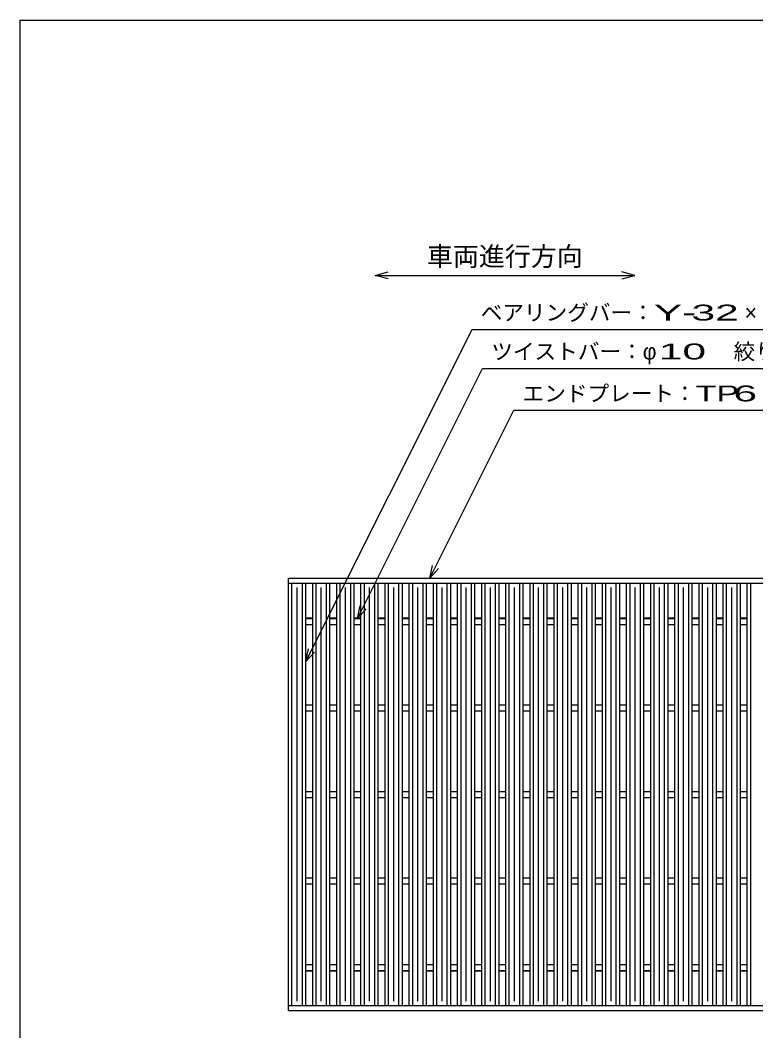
# Model space of a CAD drawing. Units: millimetres, scale not verified. Extents: x -1820 to 1736, y -1282 to 1048.
# Drawn here: x -1724 to -874, y -120 to 1048 of the extents above; entities that cross this region are included whole.
import ezdxf
from ezdxf.enums import TextEntityAlignment as Align

# ---------------------------------------------------------------- set-up
doc = ezdxf.new("R2010")
doc.units = ezdxf.units.MM
doc.header["$LTSCALE"] = 10
for name, color, linetype, lineweight in [('CADPAC_LAYER_0000', 150, 'Continuous', 25), ('CADPAC_LAYER_0016', 3, 'Continuous', 25), ('CADPAC_LAYER_0022', 2, 'Continuous', 25)]:
    doc.layers.add(name, color=color, linetype=linetype, lineweight=lineweight)
doc.styles.add('ベクトル', font='')
doc.styles.get('ベクトル').set_extended_font_data('ベクトル')

msp = doc.modelspace()

# ---------------------------------------------------------------- linework, layer by layer
at = {"layer": 'CADPAC_LAYER_0000'}
for p, q in [((-1724, -1151.5), (-1724, 1048.5)), ((-1724, 1048.5), (1736, 1048.5))]:
    msp.add_line(p, q, dxfattribs=at)
at = {"layer": 'CADPAC_LAYER_0016'}
for p, q in [((-1414, 403.5), (-418, 403.5)), ((-1414, 397.5), (-1414, 403.5)), ((-1414, 397.5), (-418, 397.5)), ((-1414, -90.5), (-1414, 397.5)), ((-1414, 397.5), (-1394, 397.5)), ((-1410, -90.5), (-1410, 397.5)), ((-1398, -90.5), (-1398, 397.5)), ((-1394, -90.5), (-1394, 397.5)), ((-1386.1, -90.5), (-1386.1, 397.5)), ((-1386.1, 397.5), (-1366.1, 397.5)), ((-1382.1, -90.5), (-1382.1, 397.5)), ((-1370.1, -90.5), (-1370.1, 397.5)), ((-1366.1, -90.5), (-1366.1, 397.5)), ((-1358.2, -90.5), (-1358.2, 397.5)), ((-1358.2, 397.5), (-1338.2, 397.5)), ((-1354.2, -90.5), (-1354.2, 397.5)), ((-1342.2, -90.5), (-1342.2, 397.5)), ((-1338.2, -90.5), (-1338.2, 397.5)), ((-1330.3, -90.5), (-1330.3, 397.5)), ((-1330.3, 397.5), (-1310.3, 397.5)), ((-1326.3, -90.5), (-1326.3, 397.5)), ((-1314.3, -90.5), (-1314.3, 397.5)), ((-1310.3, -90.5), (-1310.3, 397.5)), ((-1302.4, -90.5), (-1302.4, 397.5)), ((-1302.4, 397.5), (-1282.4, 397.5)), ((-1298.4, -90.5), (-1298.4, 397.5)), ((-1286.4, -90.5), (-1286.4, 397.5)), ((-1282.4, -90.5), (-1282.4, 397.5)), ((-1274.5, -90.5), (-1274.5, 397.5)), ((-1274.5, 397.5), (-1254.5, 397.5)), ((-1270.5, -90.5), (-1270.5, 397.5)), ((-1258.5, -90.5), (-1258.5, 397.5)), ((-1254.5, -90.5), (-1254.5, 397.5)), ((-1246.6, -90.5), (-1246.6, 397.5)), ((-1246.6, 397.5), (-1226.6, 397.5)), ((-1242.6, -90.5), (-1242.6, 397.5)), ((-1230.6, -90.5), (-1230.6, 397.5)), ((-1226.6, -90.5), (-1226.6, 397.5)), ((-1218.7, -90.5), (-1218.7, 397.5)), ((-1218.7, 397.5), (-1198.7, 397.5)), ((-1214.7, -90.5), (-1214.7, 397.5)), ((-1202.7, -90.5), (-1202.7, 397.5)), ((-1198.7, -90.5), (-1198.7, 397.5)), ((-1190.8, -90.5), (-1190.8, 397.5)), ((-1190.8, 397.5), (-1170.8, 397.5)), ((-1186.8, -90.5), (-1186.8, 397.5)), ((-1174.8, -90.5), (-1174.8, 397.5)), ((-1170.8, -90.5), (-1170.8, 397.5)), ((-1162.9, -90.5), (-1162.9, 397.5)), ((-1162.9, 397.5), (-1142.9, 397.5)), ((-1158.9, -90.5), (-1158.9, 397.5)), ((-1146.9, -90.5), (-1146.9, 397.5)), ((-1142.9, -90.5), (-1142.9, 397.5)), ((-1135, -90.5), (-1135, 397.5)), ((-1135, 397.5), (-1115, 397.5)), ((-1131, -90.5), (-1131, 397.5)), ((-1119, -90.5), (-1119, 397.5)), ((-1115, -90.5), (-1115, 397.5)), ((-1107.1, -90.5), (-1107.1, 397.5)), ((-1107.1, 397.5), (-1087.1, 397.5)), ((-1103.1, -90.5), (-1103.1, 397.5)), ((-1091.1, -90.5), (-1091.1, 397.5)), ((-1087.1, -90.5), (-1087.1, 397.5)), ((-1079.2, -90.5), (-1079.2, 397.5)), ((-1079.2, 397.5), (-1059.2, 397.5)), ((-1075.2, -90.5), (-1075.2, 397.5)), ((-1063.2, -90.5), (-1063.2, 397.5)), ((-1059.2, -90.5), (-1059.2, 397.5)), ((-1051.3, -90.5), (-1051.3, 397.5)), ((-1051.3, 397.5), (-1031.3, 397.5)), ((-1047.3, -90.5), (-1047.3, 397.5)), ((-1035.3, -90.5), (-1035.3, 397.5)), ((-1031.3, -90.5), (-1031.3, 397.5)), ((-1023.4, -90.5), (-1023.4, 397.5)), ((-1023.4, 397.5), (-1003.4, 397.5)), ((-1019.4, -90.5), (-1019.4, 397.5)), ((-1007.4, -90.5), (-1007.4, 397.5)), ((-1003.4, -90.5), (-1003.4, 397.5)), ((-995.5, -90.5), (-995.5, 397.5)), ((-995.5, 397.5), (-975.5, 397.5)), ((-991.5, -90.5), (-991.5, 397.5)), ((-979.5, -90.5), (-979.5, 397.5)), ((-975.5, -90.5), (-975.5, 397.5)), ((-967.6, -90.5), (-967.6, 397.5)), ((-967.6, 397.5), (-947.6, 397.5)), ((-963.6, -90.5), (-963.6, 397.5)), ((-951.6, -90.5), (-951.6, 397.5)), ((-947.6, -90.5), (-947.6, 397.5)), ((-939.7, -90.5), (-939.7, 397.5)), ((-939.7, 397.5), (-919.7, 397.5)), ((-935.7, -90.5), (-935.7, 397.5)), ((-923.7, -90.5), (-923.7, 397.5)), ((-919.7, -90.5), (-919.7, 397.5)), ((-911.8, -90.5), (-911.8, 397.5)), ((-911.8, 397.5), (-891.8, 397.5)), ((-907.8, -90.5), (-907.8, 397.5)), ((-895.8, -90.5), (-895.8, 397.5)), ((-891.8, -90.5), (-891.8, 397.5)), ((-883.9, -90.5), (-883.9, 397.5)), ((-883.9, 397.5), (-863.9, 397.5)), ((-879.9, -90.5), (-879.9, 397.5)), ((-1404, -85.5), (-1404, 392.5)), ((-1376.1, -85.5), (-1376.1, 392.5)), ((-1348.2, -85.5), (-1348.2, 392.5)), ((-1320.3, -85.5), (-1320.3, 392.5)), ((-1292.4, -85.5), (-1292.4, 392.5)), ((-1264.5, -85.5), (-1264.5, 392.5)), ((-1236.6, -85.5), (-1236.6, 392.5)), ((-1208.7, -85.5), (-1208.7, 392.5)), ((-1180.8, -85.5), (-1180.8, 392.5)), ((-1152.9, -85.5), (-1152.9, 392.5)), ((-1125, -85.5), (-1125, 392.5)), ((-1097.1, -85.5), (-1097.1, 392.5)), ((-1069.2, -85.5), (-1069.2, 392.5)), ((-1041.3, -85.5), (-1041.3, 392.5)), ((-1013.4, -85.5), (-1013.4, 392.5)), ((-985.5, -85.5), (-985.5, 392.5)), ((-957.6, -85.5), (-957.6, 392.5)), ((-929.7, -85.5), (-929.7, 392.5)), ((-901.8, -85.5), (-901.8, 392.5)), ((-1394, 357.5), (-1386.1, 357.5)), ((-1394, 357), (-1386.1, 357)), ((-1366.1, 357.5), (-1358.2, 357.5)), ((-1366.1, 357), (-1358.2, 357)), ((-1338.2, 357.5), (-1330.3, 357.5)), ((-1338.2, 357), (-1330.3, 357)), ((-1310.3, 357.5), (-1302.4, 357.5)), ((-1310.3, 357), (-1302.4, 357)), ((-1282.4, 357.5), (-1274.5, 357.5)), ((-1282.4, 357), (-1274.5, 357)), ((-1254.5, 357.5), (-1246.6, 357.5)), ((-1254.5, 357), (-1246.6, 357)), ((-1226.6, 357.5), (-1218.7, 357.5)), ((-1226.6, 357), (-1218.7, 357)), ((-1198.7, 357.5), (-1190.8, 357.5)), ((-1198.7, 357), (-1190.8, 357)), ((-1170.8, 357.5), (-1162.9, 357.5)), ((-1170.8, 357), (-1162.9, 357)), ((-1142.9, 357.5), (-1135, 357.5)), ((-1142.9, 357), (-1135, 357)), ((-1115, 357.5), (-1107.1, 357.5)), ((-1115, 357), (-1107.1, 357)), ((-1087.1, 357.5), (-1079.2, 357.5)), ((-1087.1, 357), (-1079.2, 357)), ((-1059.2, 357.5), (-1051.3, 357.5)), ((-1059.2, 357), (-1051.3, 357)), ((-1031.3, 357.5), (-1023.4, 357.5)), ((-1031.3, 357), (-1023.4, 357)), ((-1003.4, 357.5), (-995.5, 357.5)), ((-1003.4, 357), (-995.5, 357)), ((-975.5, 357.5), (-967.6, 357.5)), ((-975.5, 357), (-967.6, 357)), ((-947.6, 357.5), (-939.7, 357.5)), ((-947.6, 357), (-939.7, 357)), ((-919.7, 357.5), (-911.8, 357.5)), ((-919.7, 357), (-911.8, 357)), ((-891.8, 357.5), (-883.9, 357.5)), ((-891.8, 357), (-883.9, 357)), ((-1394, 350), (-1386.1, 350)), ((-1366.1, 350), (-1358.2, 350)), ((-1338.2, 350), (-1330.3, 350)), ((-1310.3, 350), (-1302.4, 350)), ((-1282.4, 350), (-1274.5, 350)), ((-1254.5, 350), (-1246.6, 350)), ((-1226.6, 350), (-1218.7, 350)), ((-1198.7, 350), (-1190.8, 350)), ((-1170.8, 350), (-1162.9, 350)), ((-1142.9, 350), (-1135, 350)), ((-1115, 350), (-1107.1, 350)), ((-1087.1, 350), (-1079.2, 350)), ((-1059.2, 350), (-1051.3, 350)), ((-1031.3, 350), (-1023.4, 350)), ((-1003.4, 350), (-995.5, 350)), ((-975.5, 350), (-967.6, 350)), ((-947.6, 350), (-939.7, 350)), ((-919.7, 350), (-911.8, 350)), ((-891.8, 350), (-883.9, 350)), ((-1394, 257), (-1386.1, 257)), ((-1394, 250), (-1386.1, 250)), ((-1366.1, 257), (-1358.2, 257)), ((-1366.1, 250), (-1358.2, 250)), ((-1338.2, 257), (-1330.3, 257)), ((-1338.2, 250), (-1330.3, 250)), ((-1310.3, 257), (-1302.4, 257)), ((-1310.3, 250), (-1302.4, 250)), ((-1282.4, 257), (-1274.5, 257)), ((-1282.4, 250), (-1274.5, 250)), ((-1254.5, 257), (-1246.6, 257)), ((-1254.5, 250), (-1246.6, 250)), ((-1226.6, 257), (-1218.7, 257)), ((-1226.6, 250), (-1218.7, 250)), ((-1198.7, 257), (-1190.8, 257)), ((-1198.7, 250), (-1190.8, 250)), ((-1170.8, 257), (-1162.9, 257)), ((-1170.8, 250), (-1162.9, 250)), ((-1142.9, 257), (-1135, 257)), ((-1142.9, 250), (-1135, 250)), ((-1115, 257), (-1107.1, 257)), ((-1115, 250), (-1107.1, 250)), ((-1087.1, 257), (-1079.2, 257)), ((-1087.1, 250), (-1079.2, 250)), ((-1059.2, 257), (-1051.3, 257)), ((-1059.2, 250), (-1051.3, 250)), ((-1031.3, 257), (-1023.4, 257)), ((-1031.3, 250), (-1023.4, 250)), ((-1003.4, 257), (-995.5, 257)), ((-1003.4, 250), (-995.5, 250)), ((-975.5, 257), (-967.6, 257)), ((-975.5, 250), (-967.6, 250)), ((-947.6, 257), (-939.7, 257)), ((-947.6, 250), (-939.7, 250)), ((-919.7, 257), (-911.8, 257)), ((-919.7, 250), (-911.8, 250)), ((-891.8, 257), (-883.9, 257)), ((-891.8, 250), (-883.9, 250)), ((-1394, 157), (-1386.1, 157)), ((-1366.1, 157), (-1358.2, 157)), ((-1338.2, 157), (-1330.3, 157)), ((-1310.3, 157), (-1302.4, 157)), ((-1282.4, 157), (-1274.5, 157)), ((-1254.5, 157), (-1246.6, 157)), ((-1226.6, 157), (-1218.7, 157)), ((-1198.7, 157), (-1190.8, 157)), ((-1170.8, 157), (-1162.9, 157)), ((-1142.9, 157), (-1135, 157)), ((-1115, 157), (-1107.1, 157)), ((-1087.1, 157), (-1079.2, 157)), ((-1059.2, 157), (-1051.3, 157)), ((-1031.3, 157), (-1023.4, 157)), ((-1003.4, 157), (-995.5, 157)), ((-975.5, 157), (-967.6, 157)), ((-947.6, 157), (-939.7, 157)), ((-919.7, 157), (-911.8, 157)), ((-891.8, 157), (-883.9, 157)), ((-1394, 150), (-1386.1, 150)), ((-1366.1, 150), (-1358.2, 150)), ((-1338.2, 150), (-1330.3, 150)), ((-1310.3, 150), (-1302.4, 150)), ((-1282.4, 150), (-1274.5, 150)), ((-1254.5, 150), (-1246.6, 150)), ((-1226.6, 150), (-1218.7, 150)), ((-1198.7, 150), (-1190.8, 150)), ((-1170.8, 150), (-1162.9, 150)), ((-1142.9, 150), (-1135, 150)), ((-1115, 150), (-1107.1, 150)), ((-1087.1, 150), (-1079.2, 150)), ((-1059.2, 150), (-1051.3, 150)), ((-1031.3, 150), (-1023.4, 150)), ((-1003.4, 150), (-995.5, 150)), ((-975.5, 150), (-967.6, 150)), ((-947.6, 150), (-939.7, 150)), ((-919.7, 150), (-911.8, 150)), ((-891.8, 150), (-883.9, 150)), ((-1394, 57), (-1386.1, 57)), ((-1394, 50), (-1386.1, 50)), ((-1366.1, 57), (-1358.2, 57)), ((-1366.1, 50), (-1358.2, 50)), ((-1338.2, 57), (-1330.3, 57)), ((-1338.2, 50), (-1330.3, 50)), ((-1310.3, 57), (-1302.4, 57)), ((-1310.3, 50), (-1302.4, 50)), ((-1282.4, 57), (-1274.5, 57)), ((-1282.4, 50), (-1274.5, 50)), ((-1254.5, 57), (-1246.6, 57)), ((-1254.5, 50), (-1246.6, 50)), ((-1226.6, 57), (-1218.7, 57)), ((-1226.6, 50), (-1218.7, 50)), ((-1198.7, 57), (-1190.8, 57)), ((-1198.7, 50), (-1190.8, 50)), ((-1170.8, 57), (-1162.9, 57)), ((-1170.8, 50), (-1162.9, 50)), ((-1142.9, 57), (-1135, 57)), ((-1142.9, 50), (-1135, 50)), ((-1115, 57), (-1107.1, 57)), ((-1115, 50), (-1107.1, 50)), ((-1087.1, 57), (-1079.2, 57)), ((-1087.1, 50), (-1079.2, 50)), ((-1059.2, 57), (-1051.3, 57)), ((-1059.2, 50), (-1051.3, 50)), ((-1031.3, 57), (-1023.4, 57)), ((-1031.3, 50), (-1023.4, 50)), ((-1003.4, 57), (-995.5, 57)), ((-1003.4, 50), (-995.5, 50)), ((-975.5, 57), (-967.6, 57)), ((-975.5, 50), (-967.6, 50)), ((-947.6, 57), (-939.7, 57)), ((-947.6, 50), (-939.7, 50)), ((-919.7, 57), (-911.8, 57)), ((-919.7, 50), (-911.8, 50)), ((-891.8, 57), (-883.9, 57)), ((-891.8, 50), (-883.9, 50)), ((-1394, -43), (-1386.1, -43)), ((-1366.1, -43), (-1358.2, -43)), ((-1338.2, -43), (-1330.3, -43)), ((-1310.3, -43), (-1302.4, -43)), ((-1282.4, -43), (-1274.5, -43)), ((-1254.5, -43), (-1246.6, -43)), ((-1226.6, -43), (-1218.7, -43)), ((-1198.7, -43), (-1190.8, -43)), ((-1170.8, -43), (-1162.9, -43)), ((-1142.9, -43), (-1135, -43)), ((-1115, -43), (-1107.1, -43)), ((-1087.1, -43), (-1079.2, -43)), ((-1059.2, -43), (-1051.3, -43)), ((-1031.3, -43), (-1023.4, -43)), ((-1003.4, -43), (-995.5, -43)), ((-975.5, -43), (-967.6, -43)), ((-947.6, -43), (-939.7, -43)), ((-919.7, -43), (-911.8, -43)), ((-891.8, -43), (-883.9, -43)), ((-1394, -50), (-1386.1, -50)), ((-1394, -50.5), (-1386.1, -50.5)), ((-1366.1, -50), (-1358.2, -50)), ((-1366.1, -50.5), (-1358.2, -50.5)), ((-1338.2, -50), (-1330.3, -50)), ((-1338.2, -50.5), (-1330.3, -50.5)), ((-1310.3, -50), (-1302.4, -50)), ((-1310.3, -50.5), (-1302.4, -50.5)), ((-1282.4, -50), (-1274.5, -50)), ((-1282.4, -50.5), (-1274.5, -50.5)), ((-1254.5, -50), (-1246.6, -50)), ((-1254.5, -50.5), (-1246.6, -50.5)), ((-1226.6, -50), (-1218.7, -50)), ((-1226.6, -50.5), (-1218.7, -50.5)), ((-1198.7, -50), (-1190.8, -50)), ((-1198.7, -50.5), (-1190.8, -50.5)), ((-1170.8, -50), (-1162.9, -50)), ((-1170.8, -50.5), (-1162.9, -50.5)), ((-1142.9, -50), (-1135, -50)), ((-1142.9, -50.5), (-1135, -50.5)), ((-1115, -50), (-1107.1, -50)), ((-1115, -50.5), (-1107.1, -50.5)), ((-1087.1, -50), (-1079.2, -50)), ((-1087.1, -50.5), (-1079.2, -50.5)), ((-1059.2, -50), (-1051.3, -50)), ((-1059.2, -50.5), (-1051.3, -50.5)), ((-1031.3, -50), (-1023.4, -50)), ((-1031.3, -50.5), (-1023.4, -50.5)), ((-1003.4, -50), (-995.5, -50)), ((-1003.4, -50.5), (-995.5, -50.5)), ((-975.5, -50), (-967.6, -50)), ((-975.5, -50.5), (-967.6, -50.5)), ((-947.6, -50), (-939.7, -50)), ((-947.6, -50.5), (-939.7, -50.5)), ((-919.7, -50), (-911.8, -50)), ((-919.7, -50.5), (-911.8, -50.5)), ((-891.8, -50), (-883.9, -50)), ((-891.8, -50.5), (-883.9, -50.5)), ((-1414, -90.5), (-418, -90.5)), ((-1414, -96.5), (-1414, -90.5)), ((-1414, -90.5), (-1394, -90.5)), ((-1386.1, -90.5), (-1366.1, -90.5)), ((-1358.2, -90.5), (-1338.2, -90.5)), ((-1330.3, -90.5), (-1310.3, -90.5)), ((-1302.4, -90.5), (-1282.4, -90.5)), ((-1274.5, -90.5), (-1254.5, -90.5)), ((-1246.6, -90.5), (-1226.6, -90.5)), ((-1218.7, -90.5), (-1198.7, -90.5)), ((-1190.8, -90.5), (-1170.8, -90.5)), ((-1162.9, -90.5), (-1142.9, -90.5)), ((-1135, -90.5), (-1115, -90.5)), ((-1107.1, -90.5), (-1087.1, -90.5)), ((-1079.2, -90.5), (-1059.2, -90.5)), ((-1051.3, -90.5), (-1031.3, -90.5)), ((-1023.4, -90.5), (-1003.4, -90.5)), ((-995.5, -90.5), (-975.5, -90.5)), ((-967.6, -90.5), (-947.6, -90.5)), ((-939.7, -90.5), (-919.7, -90.5)), ((-911.8, -90.5), (-891.8, -90.5)), ((-883.9, -90.5), (-863.9, -90.5)), ((-1414, -96.5), (-418, -96.5))]:
    msp.add_line(p, q, dxfattribs=at)
at = {"layer": 'CADPAC_LAYER_0022', "color": 4}
for p, q in [((-1314, 753.5), (-1299, 757.5)), ((-1299, 749.5), (-1314, 753.5)), ((-1314, 753.5), (-1014, 753.5)), ((-1014, 753.5), (-1029, 757.5)), ((-1029, 749.5), (-1014, 753.5)), ((-1394, 307), (-1202, 691)), ((-1202, 691), (-722, 691)), ((-1334.25, 357), (-1189.75, 646)), ((-1189.75, 646), (-749.75, 646)), ((-1250.55, 403.5), (-1153.55, 597.5)), ((-1153.55, 597.5), (-713.55, 597.5)), ((-1250.55, 403.5), (-1247.55, 418.1)), ((-1250.55, 403.5), (-1240.55, 414.5)), ((-1334.25, 357), (-1331.25, 371.6)), ((-1334.25, 357), (-1324.25, 368)), ((-1394, 307), (-1391, 321.6)), ((-1394, 307), (-1384, 318))]:
    msp.add_line(p, q, dxfattribs=at)

# ---------------------------------------------------------------- texts
at = {"layer": 'CADPAC_LAYER_0022', "style": 'ベクトル'}
for s, height, p in [('車両進行方向', 21.99, (-1254, 775.5)), ('ベアリングバー：', 18.33, (-1192, 710.5)), ('×', 18.33, (-887, 710.5)), ('ツイストバー：', 18.33, (-1179.75, 665.5)), ('φ', 18.33, (-1004.75, 665.5)), ('絞りパイプ', 18.33, (-899.75, 665.5)), ('エンドプレート：', 18.33, (-1143.55, 617))]:
    msp.add_text(s, height=height, dxfattribs=at).set_placement(p, align=Align.MIDDLE_LEFT)
for s, width, p in [('Y-', 2, (-992, 710.5)), (' 32 ', 2, (-962, 710.5)), (' 10 ', 2, (-999.75, 665.5)), ('TP', 1.6, (-943.55, 617)), (' 6 ', 2, (-913.55, 617))]:
    msp.add_text(s, height=18.33, dxfattribs=dict(at, width=width)).set_placement(p, align=Align.MIDDLE_LEFT)

doc.saveas('drawing.dxf')
